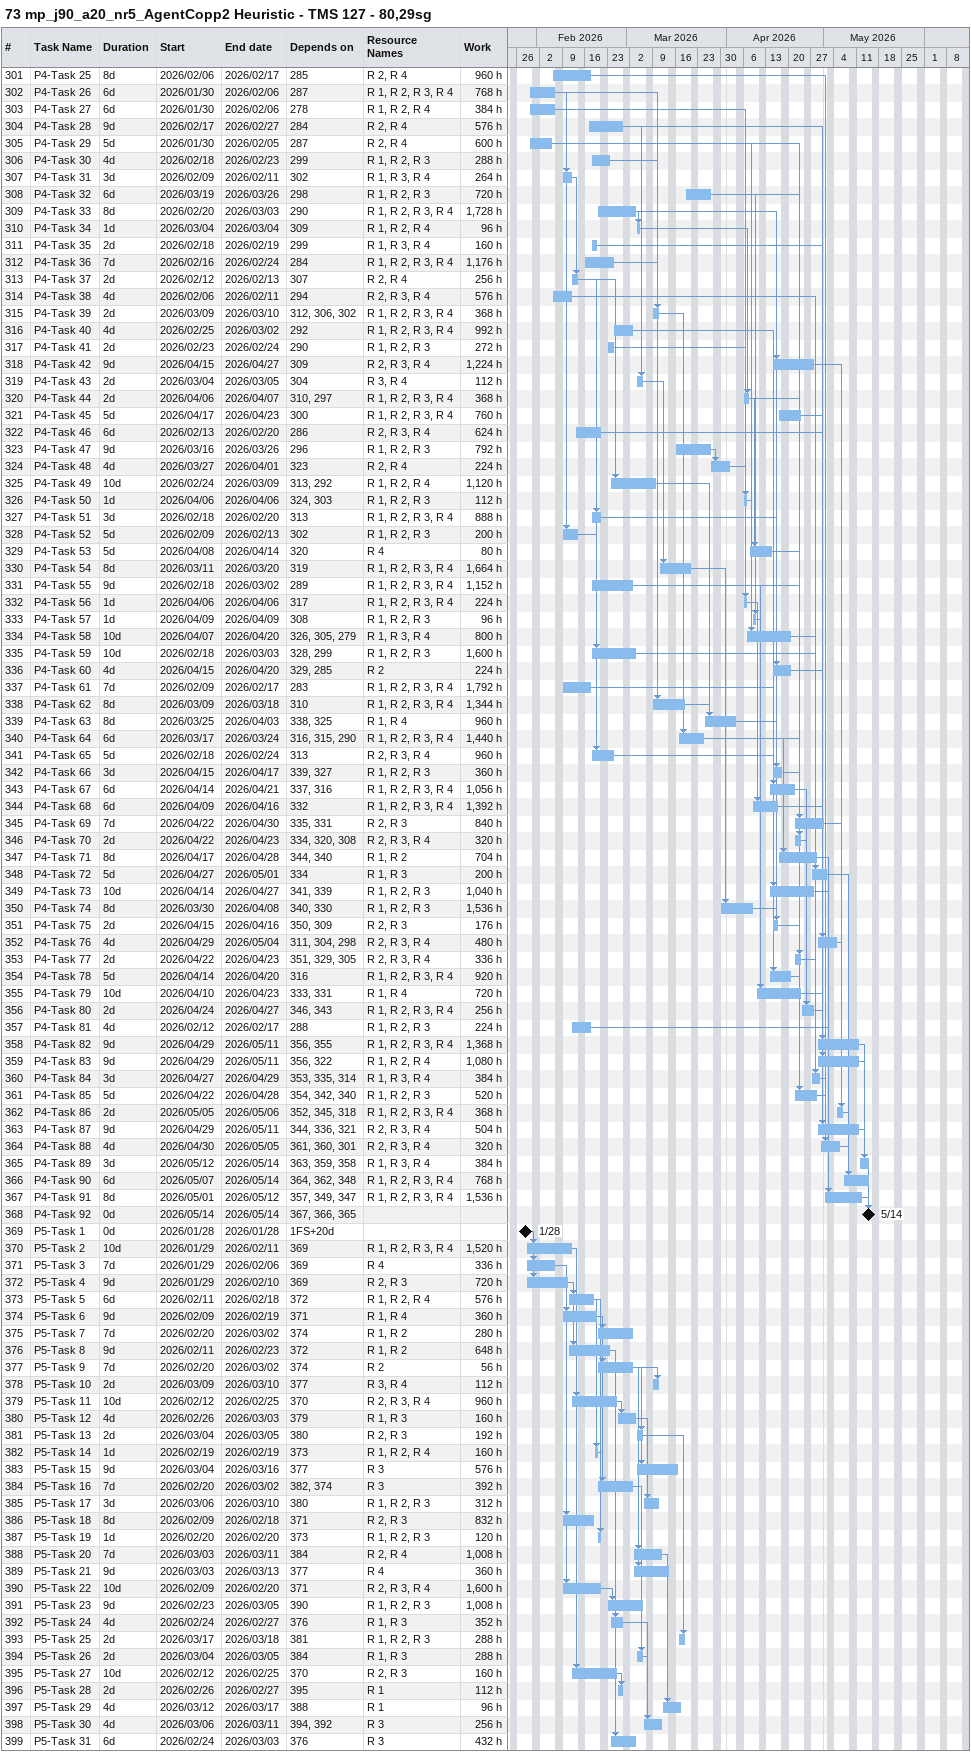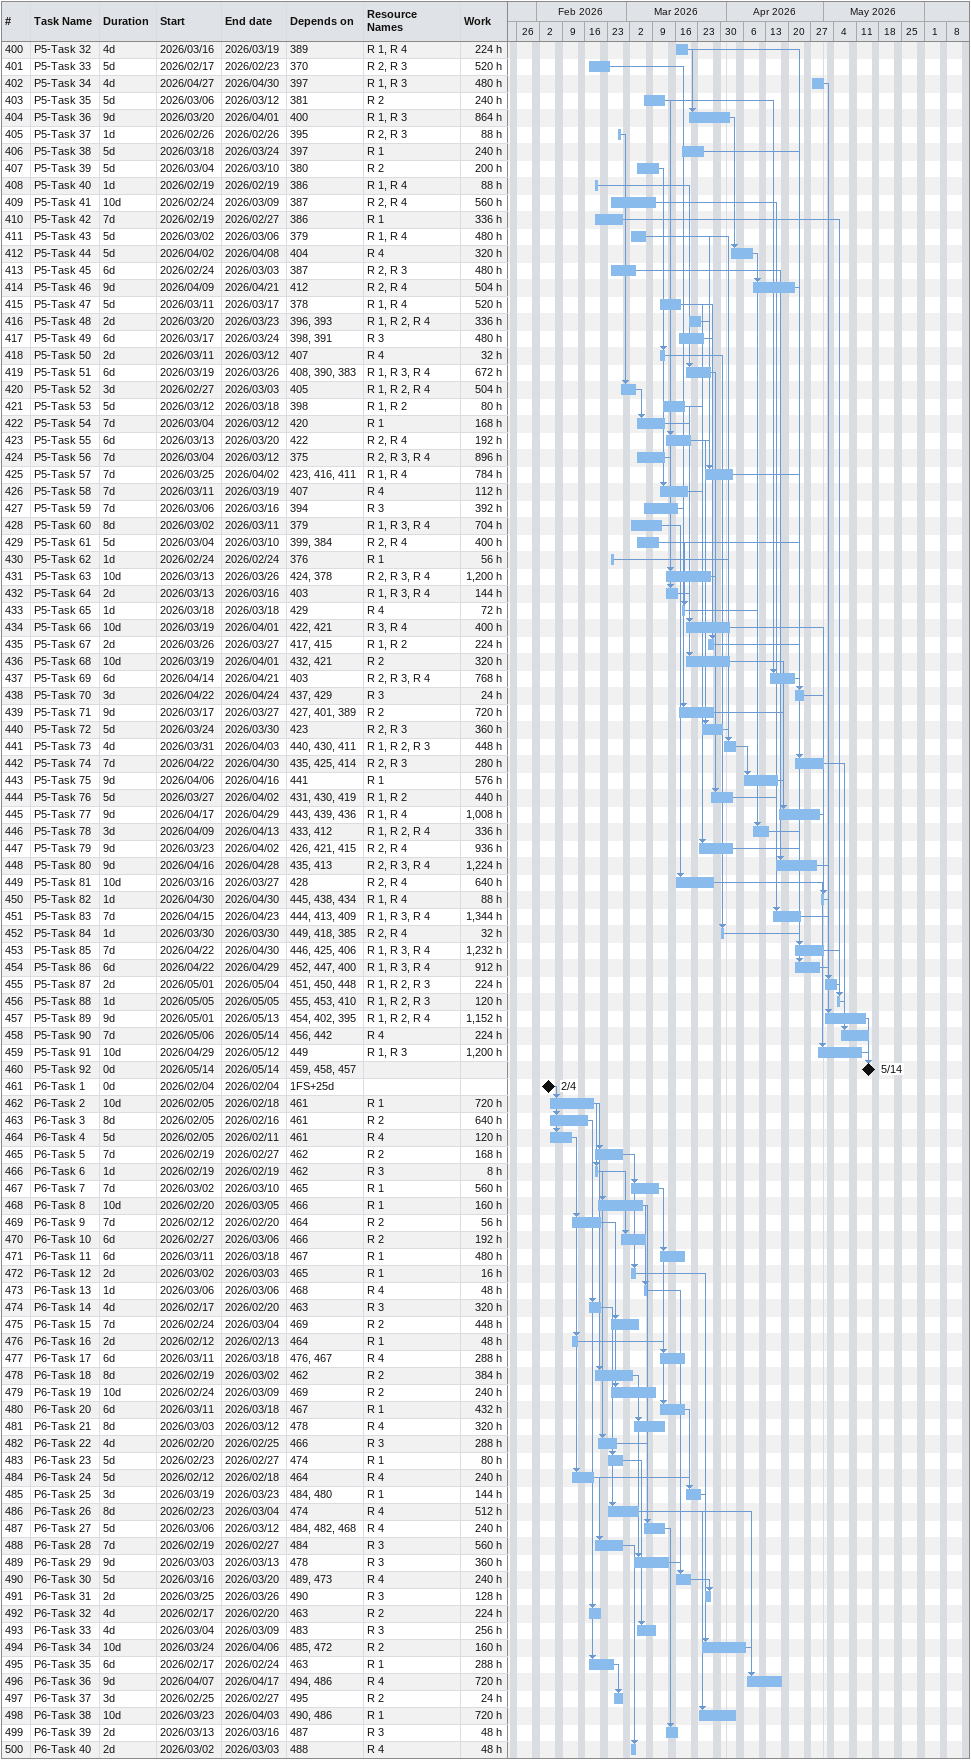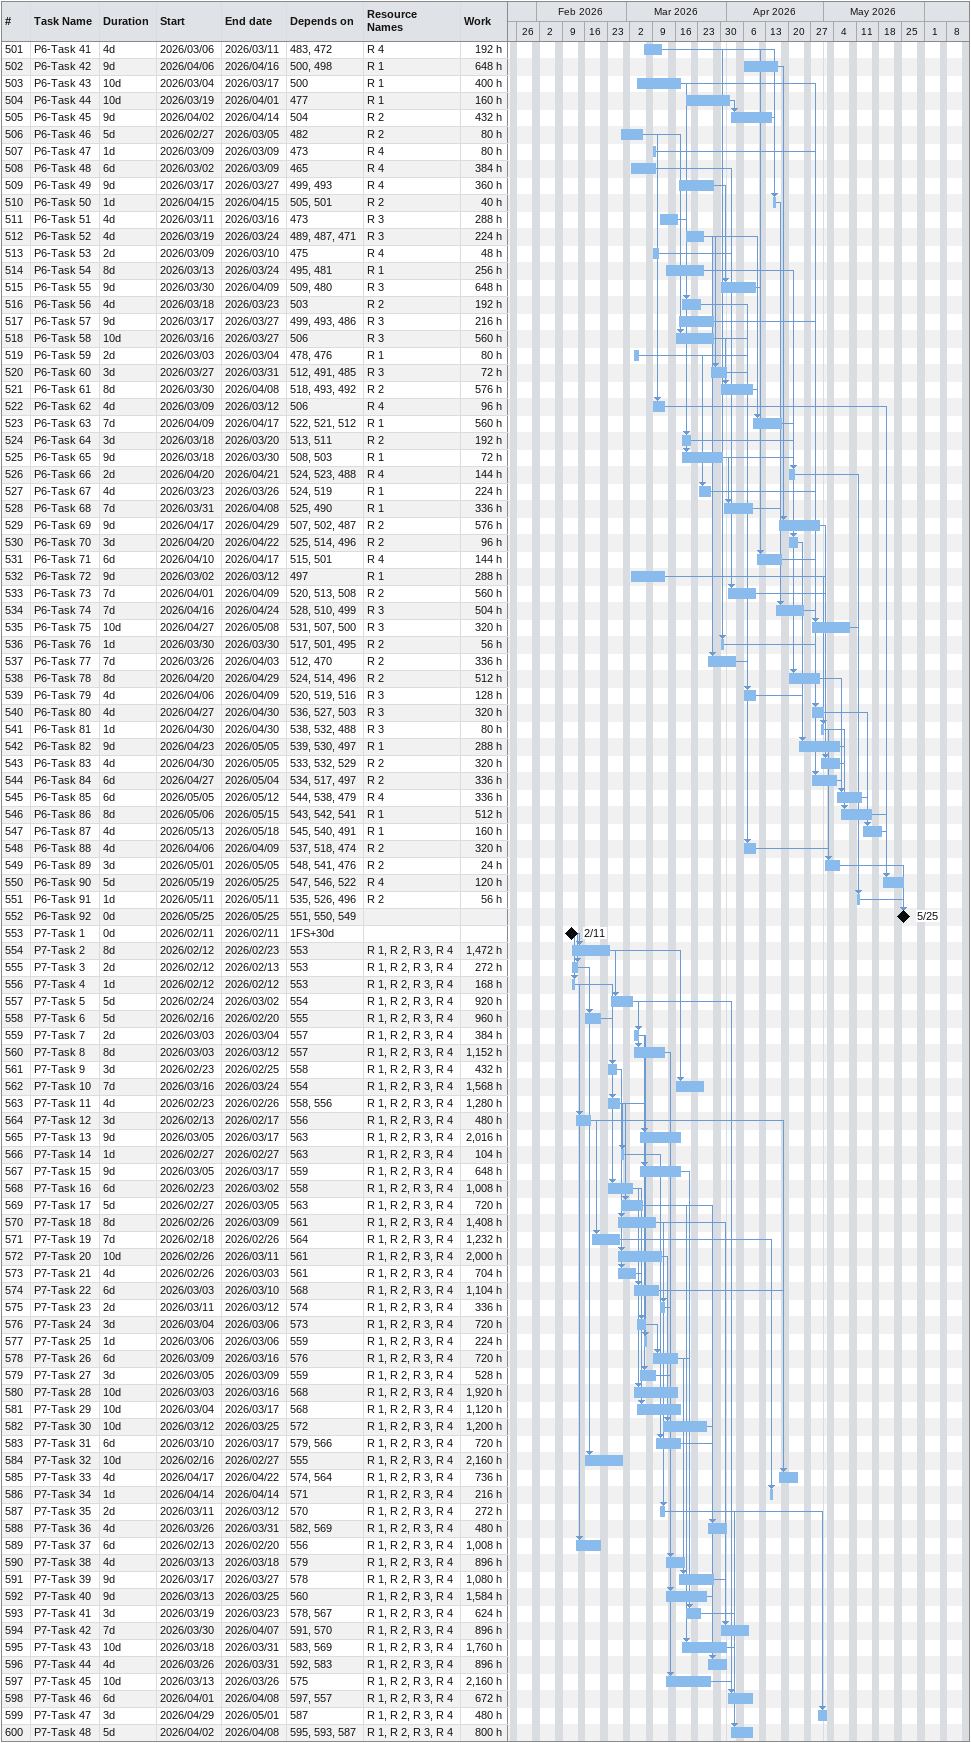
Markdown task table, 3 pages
73 mp_j90_a20_nr5_AgentCopp2 Heuristic - TMS 127 - 80,29sg

| ID | Task | Duration | Start | Finish | Predecessors | Resources | Work (h) |
|---|---|---|---|---|---|---|---|
| 301 | P4-Task 25 | 8d | 2026-02-06 | 2026-02-17 | 285 | R 2, R 4 | 960 |
| 302 | P4-Task 26 | 6d | 2026-01-30 | 2026-02-06 | 287 | R 1, R 2, R 3, R 4 | 768 |
| 303 | P4-Task 27 | 6d | 2026-01-30 | 2026-02-06 | 278 | R 1, R 2, R 4 | 384 |
| 304 | P4-Task 28 | 9d | 2026-02-17 | 2026-02-27 | 284 | R 2, R 4 | 576 |
| 305 | P4-Task 29 | 5d | 2026-01-30 | 2026-02-05 | 287 | R 2, R 4 | 600 |
| 306 | P4-Task 30 | 4d | 2026-02-18 | 2026-02-23 | 299 | R 1, R 2, R 3 | 288 |
| 307 | P4-Task 31 | 3d | 2026-02-09 | 2026-02-11 | 302 | R 1, R 3, R 4 | 264 |
| 308 | P4-Task 32 | 6d | 2026-03-19 | 2026-03-26 | 298 | R 1, R 2, R 3 | 720 |
| 309 | P4-Task 33 | 8d | 2026-02-20 | 2026-03-03 | 290 | R 1, R 2, R 3, R 4 | 1728 |
| 310 | P4-Task 34 | 1d | 2026-03-04 | 2026-03-04 | 309 | R 1, R 2, R 4 | 96 |
| 311 | P4-Task 35 | 2d | 2026-02-18 | 2026-02-19 | 299 | R 1, R 3, R 4 | 160 |
| 312 | P4-Task 36 | 7d | 2026-02-16 | 2026-02-24 | 284 | R 1, R 2, R 3, R 4 | 1176 |
| 313 | P4-Task 37 | 2d | 2026-02-12 | 2026-02-13 | 307 | R 2, R 4 | 256 |
| 314 | P4-Task 38 | 4d | 2026-02-06 | 2026-02-11 | 294 | R 2, R 3, R 4 | 576 |
| 315 | P4-Task 39 | 2d | 2026-03-09 | 2026-03-10 | 312, 306, 302 | R 1, R 2, R 3, R 4 | 368 |
| 316 | P4-Task 40 | 4d | 2026-02-25 | 2026-03-02 | 292 | R 1, R 2, R 3, R 4 | 992 |
| 317 | P4-Task 41 | 2d | 2026-02-23 | 2026-02-24 | 290 | R 1, R 2, R 3 | 272 |
| 318 | P4-Task 42 | 9d | 2026-04-15 | 2026-04-27 | 309 | R 2, R 3, R 4 | 1224 |
| 319 | P4-Task 43 | 2d | 2026-03-04 | 2026-03-05 | 304 | R 3, R 4 | 112 |
| 320 | P4-Task 44 | 2d | 2026-04-06 | 2026-04-07 | 310, 297 | R 1, R 2, R 3, R 4 | 368 |
| 321 | P4-Task 45 | 5d | 2026-04-17 | 2026-04-23 | 300 | R 1, R 2, R 3, R 4 | 760 |
| 322 | P4-Task 46 | 6d | 2026-02-13 | 2026-02-20 | 286 | R 2, R 3, R 4 | 624 |
| 323 | P4-Task 47 | 9d | 2026-03-16 | 2026-03-26 | 296 | R 1, R 2, R 3 | 792 |
| 324 | P4-Task 48 | 4d | 2026-03-27 | 2026-04-01 | 323 | R 2, R 4 | 224 |
| 325 | P4-Task 49 | 10d | 2026-02-24 | 2026-03-09 | 313, 292 | R 1, R 2, R 4 | 1120 |
| 326 | P4-Task 50 | 1d | 2026-04-06 | 2026-04-06 | 324, 303 | R 1, R 2, R 3 | 112 |
| 327 | P4-Task 51 | 3d | 2026-02-18 | 2026-02-20 | 313 | R 1, R 2, R 3, R 4 | 888 |
| 328 | P4-Task 52 | 5d | 2026-02-09 | 2026-02-13 | 302 | R 1, R 2, R 3 | 200 |
| 329 | P4-Task 53 | 5d | 2026-04-08 | 2026-04-14 | 320 | R 4 | 80 |
| 330 | P4-Task 54 | 8d | 2026-03-11 | 2026-03-20 | 319 | R 1, R 2, R 3, R 4 | 1664 |
| 331 | P4-Task 55 | 9d | 2026-02-18 | 2026-03-02 | 289 | R 1, R 2, R 3, R 4 | 1152 |
| 332 | P4-Task 56 | 1d | 2026-04-06 | 2026-04-06 | 317 | R 1, R 2, R 3, R 4 | 224 |
| 333 | P4-Task 57 | 1d | 2026-04-09 | 2026-04-09 | 308 | R 1, R 2, R 3 | 96 |
| 334 | P4-Task 58 | 10d | 2026-04-07 | 2026-04-20 | 326, 305, 279 | R 1, R 3, R 4 | 800 |
| 335 | P4-Task 59 | 10d | 2026-02-18 | 2026-03-03 | 328, 299 | R 1, R 2, R 3 | 1600 |
| 336 | P4-Task 60 | 4d | 2026-04-15 | 2026-04-20 | 329, 285 | R 2 | 224 |
| 337 | P4-Task 61 | 7d | 2026-02-09 | 2026-02-17 | 283 | R 1, R 2, R 3, R 4 | 1792 |
| 338 | P4-Task 62 | 8d | 2026-03-09 | 2026-03-18 | 310 | R 1, R 2, R 3, R 4 | 1344 |
| 339 | P4-Task 63 | 8d | 2026-03-25 | 2026-04-03 | 338, 325 | R 1, R 4 | 960 |
| 340 | P4-Task 64 | 6d | 2026-03-17 | 2026-03-24 | 316, 315, 290 | R 1, R 2, R 3, R 4 | 1440 |
| 341 | P4-Task 65 | 5d | 2026-02-18 | 2026-02-24 | 313 | R 2, R 3, R 4 | 960 |
| 342 | P4-Task 66 | 3d | 2026-04-15 | 2026-04-17 | 339, 327 | R 1, R 2, R 3 | 360 |
| 343 | P4-Task 67 | 6d | 2026-04-14 | 2026-04-21 | 337, 316 | R 1, R 2, R 3, R 4 | 1056 |
| 344 | P4-Task 68 | 6d | 2026-04-09 | 2026-04-16 | 332 | R 1, R 2, R 3, R 4 | 1392 |
| 345 | P4-Task 69 | 7d | 2026-04-22 | 2026-04-30 | 335, 331 | R 2, R 3 | 840 |
| 346 | P4-Task 70 | 2d | 2026-04-22 | 2026-04-23 | 334, 320, 308 | R 2, R 3, R 4 | 320 |
| 347 | P4-Task 71 | 8d | 2026-04-17 | 2026-04-28 | 344, 340 | R 1, R 2 | 704 |
| 348 | P4-Task 72 | 5d | 2026-04-27 | 2026-05-01 | 334 | R 1, R 3 | 200 |
| 349 | P4-Task 73 | 10d | 2026-04-14 | 2026-04-27 | 341, 339 | R 1, R 2, R 3 | 1040 |
| 350 | P4-Task 74 | 8d | 2026-03-30 | 2026-04-08 | 340, 330 | R 1, R 2, R 3 | 1536 |
| 351 | P4-Task 75 | 2d | 2026-04-15 | 2026-04-16 | 350, 309 | R 2, R 3 | 176 |
| 352 | P4-Task 76 | 4d | 2026-04-29 | 2026-05-04 | 311, 304, 298 | R 2, R 3, R 4 | 480 |
| 353 | P4-Task 77 | 2d | 2026-04-22 | 2026-04-23 | 351, 329, 305 | R 2, R 3, R 4 | 336 |
| 354 | P4-Task 78 | 5d | 2026-04-14 | 2026-04-20 | 316 | R 1, R 2, R 3, R 4 | 920 |
| 355 | P4-Task 79 | 10d | 2026-04-10 | 2026-04-23 | 333, 331 | R 1, R 4 | 720 |
| 356 | P4-Task 80 | 2d | 2026-04-24 | 2026-04-27 | 346, 343 | R 1, R 2, R 3, R 4 | 256 |
| 357 | P4-Task 81 | 4d | 2026-02-12 | 2026-02-17 | 288 | R 1, R 2, R 3 | 224 |
| 358 | P4-Task 82 | 9d | 2026-04-29 | 2026-05-11 | 356, 355 | R 1, R 2, R 3, R 4 | 1368 |
| 359 | P4-Task 83 | 9d | 2026-04-29 | 2026-05-11 | 356, 322 | R 1, R 2, R 4 | 1080 |
| 360 | P4-Task 84 | 3d | 2026-04-27 | 2026-04-29 | 353, 335, 314 | R 1, R 3, R 4 | 384 |
| 361 | P4-Task 85 | 5d | 2026-04-22 | 2026-04-28 | 354, 342, 340 | R 1, R 2, R 3 | 520 |
| 362 | P4-Task 86 | 2d | 2026-05-05 | 2026-05-06 | 352, 345, 318 | R 1, R 2, R 3, R 4 | 368 |
| 363 | P4-Task 87 | 9d | 2026-04-29 | 2026-05-11 | 344, 336, 321 | R 2, R 3, R 4 | 504 |
| 364 | P4-Task 88 | 4d | 2026-04-30 | 2026-05-05 | 361, 360, 301 | R 2, R 3, R 4 | 320 |
| 365 | P4-Task 89 | 3d | 2026-05-12 | 2026-05-14 | 363, 359, 358 | R 1, R 3, R 4 | 384 |
| 366 | P4-Task 90 | 6d | 2026-05-07 | 2026-05-14 | 364, 362, 348 | R 1, R 2, R 3, R 4 | 768 |
| 367 | P4-Task 91 | 8d | 2026-05-01 | 2026-05-12 | 357, 349, 347 | R 1, R 2, R 3, R 4 | 1536 |
| 368 | P4-Task 92 | 0d | 2026-05-14 | 2026-05-14 | 367, 366, 365 |  |  |
| 369 | P5-Task 1 | 0d | 2026-01-28 | 2026-01-28 | 1FS+20d |  |  |
| 370 | P5-Task 2 | 10d | 2026-01-29 | 2026-02-11 | 369 | R 1, R 2, R 3, R 4 | 1520 |
| 371 | P5-Task 3 | 7d | 2026-01-29 | 2026-02-06 | 369 | R 4 | 336 |
| 372 | P5-Task 4 | 9d | 2026-01-29 | 2026-02-10 | 369 | R 2, R 3 | 720 |
| 373 | P5-Task 5 | 6d | 2026-02-11 | 2026-02-18 | 372 | R 1, R 2, R 4 | 576 |
| 374 | P5-Task 6 | 9d | 2026-02-09 | 2026-02-19 | 371 | R 1, R 4 | 360 |
| 375 | P5-Task 7 | 7d | 2026-02-20 | 2026-03-02 | 374 | R 1, R 2 | 280 |
| 376 | P5-Task 8 | 9d | 2026-02-11 | 2026-02-23 | 372 | R 1, R 2 | 648 |
| 377 | P5-Task 9 | 7d | 2026-02-20 | 2026-03-02 | 374 | R 2 | 56 |
| 378 | P5-Task 10 | 2d | 2026-03-09 | 2026-03-10 | 377 | R 3, R 4 | 112 |
| 379 | P5-Task 11 | 10d | 2026-02-12 | 2026-02-25 | 370 | R 2, R 3, R 4 | 960 |
| 380 | P5-Task 12 | 4d | 2026-02-26 | 2026-03-03 | 379 | R 1, R 3 | 160 |
| 381 | P5-Task 13 | 2d | 2026-03-04 | 2026-03-05 | 380 | R 2, R 3 | 192 |
| 382 | P5-Task 14 | 1d | 2026-02-19 | 2026-02-19 | 373 | R 1, R 2, R 4 | 160 |
| 383 | P5-Task 15 | 9d | 2026-03-04 | 2026-03-16 | 377 | R 3 | 576 |
| 384 | P5-Task 16 | 7d | 2026-02-20 | 2026-03-02 | 382, 374 | R 3 | 392 |
| 385 | P5-Task 17 | 3d | 2026-03-06 | 2026-03-10 | 380 | R 1, R 2, R 3 | 312 |
| 386 | P5-Task 18 | 8d | 2026-02-09 | 2026-02-18 | 371 | R 2, R 3 | 832 |
| 387 | P5-Task 19 | 1d | 2026-02-20 | 2026-02-20 | 373 | R 1, R 2, R 3 | 120 |
| 388 | P5-Task 20 | 7d | 2026-03-03 | 2026-03-11 | 384 | R 2, R 4 | 1008 |
| 389 | P5-Task 21 | 9d | 2026-03-03 | 2026-03-13 | 377 | R 4 | 360 |
| 390 | P5-Task 22 | 10d | 2026-02-09 | 2026-02-20 | 371 | R 2, R 3, R 4 | 1600 |
| 391 | P5-Task 23 | 9d | 2026-02-23 | 2026-03-05 | 390 | R 1, R 2, R 3 | 1008 |
| 392 | P5-Task 24 | 4d | 2026-02-24 | 2026-02-27 | 376 | R 1, R 3 | 352 |
| 393 | P5-Task 25 | 2d | 2026-03-17 | 2026-03-18 | 381 | R 1, R 2, R 3 | 288 |
| 394 | P5-Task 26 | 2d | 2026-03-04 | 2026-03-05 | 384 | R 1, R 3 | 288 |
| 395 | P5-Task 27 | 10d | 2026-02-12 | 2026-02-25 | 370 | R 2, R 3 | 160 |
| 396 | P5-Task 28 | 2d | 2026-02-26 | 2026-02-27 | 395 | R 1 | 112 |
| 397 | P5-Task 29 | 4d | 2026-03-12 | 2026-03-17 | 388 | R 1 | 96 |
| 398 | P5-Task 30 | 4d | 2026-03-06 | 2026-03-11 | 394, 392 | R 3 | 256 |
| 399 | P5-Task 31 | 6d | 2026-02-24 | 2026-03-03 | 376 | R 3 | 432 |
| 400 | P5-Task 32 | 4d | 2026-03-16 | 2026-03-19 | 389 | R 1, R 4 | 224 |
| 401 | P5-Task 33 | 5d | 2026-02-17 | 2026-02-23 | 370 | R 2, R 3 | 520 |
| 402 | P5-Task 34 | 4d | 2026-04-27 | 2026-04-30 | 397 | R 1, R 3 | 480 |
| 403 | P5-Task 35 | 5d | 2026-03-06 | 2026-03-12 | 381 | R 2 | 240 |
| 404 | P5-Task 36 | 9d | 2026-03-20 | 2026-04-01 | 400 | R 1, R 3 | 864 |
| 405 | P5-Task 37 | 1d | 2026-02-26 | 2026-02-26 | 395 | R 2, R 3 | 88 |
| 406 | P5-Task 38 | 5d | 2026-03-18 | 2026-03-24 | 397 | R 1 | 240 |
| 407 | P5-Task 39 | 5d | 2026-03-04 | 2026-03-10 | 380 | R 2 | 200 |
| 408 | P5-Task 40 | 1d | 2026-02-19 | 2026-02-19 | 386 | R 1, R 4 | 88 |
| 409 | P5-Task 41 | 10d | 2026-02-24 | 2026-03-09 | 387 | R 2, R 4 | 560 |
| 410 | P5-Task 42 | 7d | 2026-02-19 | 2026-02-27 | 386 | R 1 | 336 |
| 411 | P5-Task 43 | 5d | 2026-03-02 | 2026-03-06 | 379 | R 1, R 4 | 480 |
| 412 | P5-Task 44 | 5d | 2026-04-02 | 2026-04-08 | 404 | R 4 | 320 |
| 413 | P5-Task 45 | 6d | 2026-02-24 | 2026-03-03 | 387 | R 2, R 3 | 480 |
| 414 | P5-Task 46 | 9d | 2026-04-09 | 2026-04-21 | 412 | R 2, R 4 | 504 |
| 415 | P5-Task 47 | 5d | 2026-03-11 | 2026-03-17 | 378 | R 1, R 4 | 520 |
| 416 | P5-Task 48 | 2d | 2026-03-20 | 2026-03-23 | 396, 393 | R 1, R 2, R 4 | 336 |
| 417 | P5-Task 49 | 6d | 2026-03-17 | 2026-03-24 | 398, 391 | R 3 | 480 |
| 418 | P5-Task 50 | 2d | 2026-03-11 | 2026-03-12 | 407 | R 4 | 32 |
| 419 | P5-Task 51 | 6d | 2026-03-19 | 2026-03-26 | 408, 390, 383 | R 1, R 3, R 4 | 672 |
| 420 | P5-Task 52 | 3d | 2026-02-27 | 2026-03-03 | 405 | R 1, R 2, R 4 | 504 |
| 421 | P5-Task 53 | 5d | 2026-03-12 | 2026-03-18 | 398 | R 1, R 2 | 80 |
| 422 | P5-Task 54 | 7d | 2026-03-04 | 2026-03-12 | 420 | R 1 | 168 |
| 423 | P5-Task 55 | 6d | 2026-03-13 | 2026-03-20 | 422 | R 2, R 4 | 192 |
| 424 | P5-Task 56 | 7d | 2026-03-04 | 2026-03-12 | 375 | R 2, R 3, R 4 | 896 |
| 425 | P5-Task 57 | 7d | 2026-03-25 | 2026-04-02 | 423, 416, 411 | R 1, R 4 | 784 |
| 426 | P5-Task 58 | 7d | 2026-03-11 | 2026-03-19 | 407 | R 4 | 112 |
| 427 | P5-Task 59 | 7d | 2026-03-06 | 2026-03-16 | 394 | R 3 | 392 |
| 428 | P5-Task 60 | 8d | 2026-03-02 | 2026-03-11 | 379 | R 1, R 3, R 4 | 704 |
| 429 | P5-Task 61 | 5d | 2026-03-04 | 2026-03-10 | 399, 384 | R 2, R 4 | 400 |
| 430 | P5-Task 62 | 1d | 2026-02-24 | 2026-02-24 | 376 | R 1 | 56 |
| 431 | P5-Task 63 | 10d | 2026-03-13 | 2026-03-26 | 424, 378 | R 2, R 3, R 4 | 1200 |
| 432 | P5-Task 64 | 2d | 2026-03-13 | 2026-03-16 | 403 | R 1, R 3, R 4 | 144 |
| 433 | P5-Task 65 | 1d | 2026-03-18 | 2026-03-18 | 429 | R 4 | 72 |
| 434 | P5-Task 66 | 10d | 2026-03-19 | 2026-04-01 | 422, 421 | R 3, R 4 | 400 |
| 435 | P5-Task 67 | 2d | 2026-03-26 | 2026-03-27 | 417, 415 | R 1, R 2 | 224 |
| 436 | P5-Task 68 | 10d | 2026-03-19 | 2026-04-01 | 432, 421 | R 2 | 320 |
| 437 | P5-Task 69 | 6d | 2026-04-14 | 2026-04-21 | 403 | R 2, R 3, R 4 | 768 |
| 438 | P5-Task 70 | 3d | 2026-04-22 | 2026-04-24 | 437, 429 | R 3 | 24 |
| 439 | P5-Task 71 | 9d | 2026-03-17 | 2026-03-27 | 427, 401, 389 | R 2 | 720 |
| 440 | P5-Task 72 | 5d | 2026-03-24 | 2026-03-30 | 423 | R 2, R 3 | 360 |
| 441 | P5-Task 73 | 4d | 2026-03-31 | 2026-04-03 | 440, 430, 411 | R 1, R 2, R 3 | 448 |
| 442 | P5-Task 74 | 7d | 2026-04-22 | 2026-04-30 | 435, 425, 414 | R 2, R 3 | 280 |
| 443 | P5-Task 75 | 9d | 2026-04-06 | 2026-04-16 | 441 | R 1 | 576 |
| 444 | P5-Task 76 | 5d | 2026-03-27 | 2026-04-02 | 431, 430, 419 | R 1, R 2 | 440 |
| 445 | P5-Task 77 | 9d | 2026-04-17 | 2026-04-29 | 443, 439, 436 | R 1, R 4 | 1008 |
| 446 | P5-Task 78 | 3d | 2026-04-09 | 2026-04-13 | 433, 412 | R 1, R 2, R 4 | 336 |
| 447 | P5-Task 79 | 9d | 2026-03-23 | 2026-04-02 | 426, 421, 415 | R 2, R 4 | 936 |
| 448 | P5-Task 80 | 9d | 2026-04-16 | 2026-04-28 | 435, 413 | R 2, R 3, R 4 | 1224 |
| 449 | P5-Task 81 | 10d | 2026-03-16 | 2026-03-27 | 428 | R 2, R 4 | 640 |
| 450 | P5-Task 82 | 1d | 2026-04-30 | 2026-04-30 | 445, 438, 434 | R 1, R 4 | 88 |
| 451 | P5-Task 83 | 7d | 2026-04-15 | 2026-04-23 | 444, 413, 409 | R 1, R 3, R 4 | 1344 |
| 452 | P5-Task 84 | 1d | 2026-03-30 | 2026-03-30 | 449, 418, 385 | R 2, R 4 | 32 |
| 453 | P5-Task 85 | 7d | 2026-04-22 | 2026-04-30 | 446, 425, 406 | R 1, R 3, R 4 | 1232 |
| 454 | P5-Task 86 | 6d | 2026-04-22 | 2026-04-29 | 452, 447, 400 | R 1, R 3, R 4 | 912 |
| 455 | P5-Task 87 | 2d | 2026-05-01 | 2026-05-04 | 451, 450, 448 | R 1, R 2, R 3 | 224 |
| 456 | P5-Task 88 | 1d | 2026-05-05 | 2026-05-05 | 455, 453, 410 | R 1, R 2, R 3 | 120 |
| 457 | P5-Task 89 | 9d | 2026-05-01 | 2026-05-13 | 454, 402, 395 | R 1, R 2, R 4 | 1152 |
| 458 | P5-Task 90 | 7d | 2026-05-06 | 2026-05-14 | 456, 442 | R 4 | 224 |
| 459 | P5-Task 91 | 10d | 2026-04-29 | 2026-05-12 | 449 | R 1, R 3 | 1200 |
| 460 | P5-Task 92 | 0d | 2026-05-14 | 2026-05-14 | 459, 458, 457 |  |  |
| 461 | P6-Task 1 | 0d | 2026-02-04 | 2026-02-04 | 1FS+25d |  |  |
| 462 | P6-Task 2 | 10d | 2026-02-05 | 2026-02-18 | 461 | R 1 | 720 |
| 463 | P6-Task 3 | 8d | 2026-02-05 | 2026-02-16 | 461 | R 2 | 640 |
| 464 | P6-Task 4 | 5d | 2026-02-05 | 2026-02-11 | 461 | R 4 | 120 |
| 465 | P6-Task 5 | 7d | 2026-02-19 | 2026-02-27 | 462 | R 2 | 168 |
| 466 | P6-Task 6 | 1d | 2026-02-19 | 2026-02-19 | 462 | R 3 | 8 |
| 467 | P6-Task 7 | 7d | 2026-03-02 | 2026-03-10 | 465 | R 1 | 560 |
| 468 | P6-Task 8 | 10d | 2026-02-20 | 2026-03-05 | 466 | R 1 | 160 |
| 469 | P6-Task 9 | 7d | 2026-02-12 | 2026-02-20 | 464 | R 2 | 56 |
| 470 | P6-Task 10 | 6d | 2026-02-27 | 2026-03-06 | 466 | R 2 | 192 |
| 471 | P6-Task 11 | 6d | 2026-03-11 | 2026-03-18 | 467 | R 1 | 480 |
| 472 | P6-Task 12 | 2d | 2026-03-02 | 2026-03-03 | 465 | R 1 | 16 |
| 473 | P6-Task 13 | 1d | 2026-03-06 | 2026-03-06 | 468 | R 4 | 48 |
| 474 | P6-Task 14 | 4d | 2026-02-17 | 2026-02-20 | 463 | R 3 | 320 |
| 475 | P6-Task 15 | 7d | 2026-02-24 | 2026-03-04 | 469 | R 2 | 448 |
| 476 | P6-Task 16 | 2d | 2026-02-12 | 2026-02-13 | 464 | R 1 | 48 |
| 477 | P6-Task 17 | 6d | 2026-03-11 | 2026-03-18 | 476, 467 | R 4 | 288 |
| 478 | P6-Task 18 | 8d | 2026-02-19 | 2026-03-02 | 462 | R 2 | 384 |
| 479 | P6-Task 19 | 10d | 2026-02-24 | 2026-03-09 | 469 | R 2 | 240 |
| 480 | P6-Task 20 | 6d | 2026-03-11 | 2026-03-18 | 467 | R 1 | 432 |
| 481 | P6-Task 21 | 8d | 2026-03-03 | 2026-03-12 | 478 | R 4 | 320 |
| 482 | P6-Task 22 | 4d | 2026-02-20 | 2026-02-25 | 466 | R 3 | 288 |
| 483 | P6-Task 23 | 5d | 2026-02-23 | 2026-02-27 | 474 | R 1 | 80 |
| 484 | P6-Task 24 | 5d | 2026-02-12 | 2026-02-18 | 464 | R 4 | 240 |
| 485 | P6-Task 25 | 3d | 2026-03-19 | 2026-03-23 | 484, 480 | R 1 | 144 |
| 486 | P6-Task 26 | 8d | 2026-02-23 | 2026-03-04 | 474 | R 4 | 512 |
| 487 | P6-Task 27 | 5d | 2026-03-06 | 2026-03-12 | 484, 482, 468 | R 4 | 240 |
| 488 | P6-Task 28 | 7d | 2026-02-19 | 2026-02-27 | 484 | R 3 | 560 |
| 489 | P6-Task 29 | 9d | 2026-03-03 | 2026-03-13 | 478 | R 3 | 360 |
| 490 | P6-Task 30 | 5d | 2026-03-16 | 2026-03-20 | 489, 473 | R 4 | 240 |
| 491 | P6-Task 31 | 2d | 2026-03-25 | 2026-03-26 | 490 | R 3 | 128 |
| 492 | P6-Task 32 | 4d | 2026-02-17 | 2026-02-20 | 463 | R 2 | 224 |
| 493 | P6-Task 33 | 4d | 2026-03-04 | 2026-03-09 | 483 | R 3 | 256 |
| 494 | P6-Task 34 | 10d | 2026-03-24 | 2026-04-06 | 485, 472 | R 2 | 160 |
| 495 | P6-Task 35 | 6d | 2026-02-17 | 2026-02-24 | 463 | R 1 | 288 |
| 496 | P6-Task 36 | 9d | 2026-04-07 | 2026-04-17 | 494, 486 | R 4 | 720 |
| 497 | P6-Task 37 | 3d | 2026-02-25 | 2026-02-27 | 495 | R 2 | 24 |
| 498 | P6-Task 38 | 10d | 2026-03-23 | 2026-04-03 | 490, 486 | R 1 | 720 |
| 499 | P6-Task 39 | 2d | 2026-03-13 | 2026-03-16 | 487 | R 3 | 48 |
| 500 | P6-Task 40 | 2d | 2026-03-02 | 2026-03-03 | 488 | R 4 | 48 |
| 501 | P6-Task 41 | 4d | 2026-03-06 | 2026-03-11 | 483, 472 | R 4 | 192 |
| 502 | P6-Task 42 | 9d | 2026-04-06 | 2026-04-16 | 500, 498 | R 1 | 648 |
| 503 | P6-Task 43 | 10d | 2026-03-04 | 2026-03-17 | 500 | R 1 | 400 |
| 504 | P6-Task 44 | 10d | 2026-03-19 | 2026-04-01 | 477 | R 1 | 160 |
| 505 | P6-Task 45 | 9d | 2026-04-02 | 2026-04-14 | 504 | R 2 | 432 |
| 506 | P6-Task 46 | 5d | 2026-02-27 | 2026-03-05 | 482 | R 2 | 80 |
| 507 | P6-Task 47 | 1d | 2026-03-09 | 2026-03-09 | 473 | R 4 | 80 |
| 508 | P6-Task 48 | 6d | 2026-03-02 | 2026-03-09 | 465 | R 4 | 384 |
| 509 | P6-Task 49 | 9d | 2026-03-17 | 2026-03-27 | 499, 493 | R 4 | 360 |
| 510 | P6-Task 50 | 1d | 2026-04-15 | 2026-04-15 | 505, 501 | R 2 | 40 |
| 511 | P6-Task 51 | 4d | 2026-03-11 | 2026-03-16 | 473 | R 3 | 288 |
| 512 | P6-Task 52 | 4d | 2026-03-19 | 2026-03-24 | 489, 487, 471 | R 3 | 224 |
| 513 | P6-Task 53 | 2d | 2026-03-09 | 2026-03-10 | 475 | R 4 | 48 |
| 514 | P6-Task 54 | 8d | 2026-03-13 | 2026-03-24 | 495, 481 | R 1 | 256 |
| 515 | P6-Task 55 | 9d | 2026-03-30 | 2026-04-09 | 509, 480 | R 3 | 648 |
| 516 | P6-Task 56 | 4d | 2026-03-18 | 2026-03-23 | 503 | R 2 | 192 |
| 517 | P6-Task 57 | 9d | 2026-03-17 | 2026-03-27 | 499, 493, 486 | R 3 | 216 |
| 518 | P6-Task 58 | 10d | 2026-03-16 | 2026-03-27 | 506 | R 3 | 560 |
| 519 | P6-Task 59 | 2d | 2026-03-03 | 2026-03-04 | 478, 476 | R 1 | 80 |
| 520 | P6-Task 60 | 3d | 2026-03-27 | 2026-03-31 | 512, 491, 485 | R 3 | 72 |
| 521 | P6-Task 61 | 8d | 2026-03-30 | 2026-04-08 | 518, 493, 492 | R 2 | 576 |
| 522 | P6-Task 62 | 4d | 2026-03-09 | 2026-03-12 | 506 | R 4 | 96 |
| 523 | P6-Task 63 | 7d | 2026-04-09 | 2026-04-17 | 522, 521, 512 | R 1 | 560 |
| 524 | P6-Task 64 | 3d | 2026-03-18 | 2026-03-20 | 513, 511 | R 2 | 192 |
| 525 | P6-Task 65 | 9d | 2026-03-18 | 2026-03-30 | 508, 503 | R 1 | 72 |
| 526 | P6-Task 66 | 2d | 2026-04-20 | 2026-04-21 | 524, 523, 488 | R 4 | 144 |
| 527 | P6-Task 67 | 4d | 2026-03-23 | 2026-03-26 | 524, 519 | R 1 | 224 |
| 528 | P6-Task 68 | 7d | 2026-03-31 | 2026-04-08 | 525, 490 | R 1 | 336 |
| 529 | P6-Task 69 | 9d | 2026-04-17 | 2026-04-29 | 507, 502, 487 | R 2 | 576 |
| 530 | P6-Task 70 | 3d | 2026-04-20 | 2026-04-22 | 525, 514, 496 | R 2 | 96 |
| 531 | P6-Task 71 | 6d | 2026-04-10 | 2026-04-17 | 515, 501 | R 4 | 144 |
| 532 | P6-Task 72 | 9d | 2026-03-02 | 2026-03-12 | 497 | R 1 | 288 |
| 533 | P6-Task 73 | 7d | 2026-04-01 | 2026-04-09 | 520, 513, 508 | R 2 | 560 |
| 534 | P6-Task 74 | 7d | 2026-04-16 | 2026-04-24 | 528, 510, 499 | R 3 | 504 |
| 535 | P6-Task 75 | 10d | 2026-04-27 | 2026-05-08 | 531, 507, 500 | R 3 | 320 |
| 536 | P6-Task 76 | 1d | 2026-03-30 | 2026-03-30 | 517, 501, 495 | R 2 | 56 |
| 537 | P6-Task 77 | 7d | 2026-03-26 | 2026-04-03 | 512, 470 | R 2 | 336 |
| 538 | P6-Task 78 | 8d | 2026-04-20 | 2026-04-29 | 524, 514, 496 | R 2 | 512 |
| 539 | P6-Task 79 | 4d | 2026-04-06 | 2026-04-09 | 520, 519, 516 | R 3 | 128 |
| 540 | P6-Task 80 | 4d | 2026-04-27 | 2026-04-30 | 536, 527, 503 | R 3 | 320 |
| 541 | P6-Task 81 | 1d | 2026-04-30 | 2026-04-30 | 538, 532, 488 | R 3 | 80 |
| 542 | P6-Task 82 | 9d | 2026-04-23 | 2026-05-05 | 539, 530, 497 | R 1 | 288 |
| 543 | P6-Task 83 | 4d | 2026-04-30 | 2026-05-05 | 533, 532, 529 | R 2 | 320 |
| 544 | P6-Task 84 | 6d | 2026-04-27 | 2026-05-04 | 534, 517, 497 | R 2 | 336 |
| 545 | P6-Task 85 | 6d | 2026-05-05 | 2026-05-12 | 544, 538, 479 | R 4 | 336 |
| 546 | P6-Task 86 | 8d | 2026-05-06 | 2026-05-15 | 543, 542, 541 | R 1 | 512 |
| 547 | P6-Task 87 | 4d | 2026-05-13 | 2026-05-18 | 545, 540, 491 | R 1 | 160 |
| 548 | P6-Task 88 | 4d | 2026-04-06 | 2026-04-09 | 537, 518, 474 | R 2 | 320 |
| 549 | P6-Task 89 | 3d | 2026-05-01 | 2026-05-05 | 548, 541, 476 | R 2 | 24 |
| 550 | P6-Task 90 | 5d | 2026-05-19 | 2026-05-25 | 547, 546, 522 | R 4 | 120 |
| 551 | P6-Task 91 | 1d | 2026-05-11 | 2026-05-11 | 535, 526, 496 | R 2 | 56 |
| 552 | P6-Task 92 | 0d | 2026-05-25 | 2026-05-25 | 551, 550, 549 |  |  |
| 553 | P7-Task 1 | 0d | 2026-02-11 | 2026-02-11 | 1FS+30d |  |  |
| 554 | P7-Task 2 | 8d | 2026-02-12 | 2026-02-23 | 553 | R 1, R 2, R 3, R 4 | 1472 |
| 555 | P7-Task 3 | 2d | 2026-02-12 | 2026-02-13 | 553 | R 1, R 2, R 3, R 4 | 272 |
| 556 | P7-Task 4 | 1d | 2026-02-12 | 2026-02-12 | 553 | R 1, R 2, R 3, R 4 | 168 |
| 557 | P7-Task 5 | 5d | 2026-02-24 | 2026-03-02 | 554 | R 1, R 2, R 3, R 4 | 920 |
| 558 | P7-Task 6 | 5d | 2026-02-16 | 2026-02-20 | 555 | R 1, R 2, R 3, R 4 | 960 |
| 559 | P7-Task 7 | 2d | 2026-03-03 | 2026-03-04 | 557 | R 1, R 2, R 3, R 4 | 384 |
| 560 | P7-Task 8 | 8d | 2026-03-03 | 2026-03-12 | 557 | R 1, R 2, R 3, R 4 | 1152 |
| 561 | P7-Task 9 | 3d | 2026-02-23 | 2026-02-25 | 558 | R 1, R 2, R 3, R 4 | 432 |
| 562 | P7-Task 10 | 7d | 2026-03-16 | 2026-03-24 | 554 | R 1, R 2, R 3, R 4 | 1568 |
| 563 | P7-Task 11 | 4d | 2026-02-23 | 2026-02-26 | 558, 556 | R 1, R 2, R 3, R 4 | 1280 |
| 564 | P7-Task 12 | 3d | 2026-02-13 | 2026-02-17 | 556 | R 1, R 2, R 3, R 4 | 480 |
| 565 | P7-Task 13 | 9d | 2026-03-05 | 2026-03-17 | 563 | R 1, R 2, R 3, R 4 | 2016 |
| 566 | P7-Task 14 | 1d | 2026-02-27 | 2026-02-27 | 563 | R 1, R 2, R 3, R 4 | 104 |
| 567 | P7-Task 15 | 9d | 2026-03-05 | 2026-03-17 | 559 | R 1, R 2, R 3, R 4 | 648 |
| 568 | P7-Task 16 | 6d | 2026-02-23 | 2026-03-02 | 558 | R 1, R 2, R 3, R 4 | 1008 |
| 569 | P7-Task 17 | 5d | 2026-02-27 | 2026-03-05 | 563 | R 1, R 2, R 3, R 4 | 720 |
| 570 | P7-Task 18 | 8d | 2026-02-26 | 2026-03-09 | 561 | R 1, R 2, R 3, R 4 | 1408 |
| 571 | P7-Task 19 | 7d | 2026-02-18 | 2026-02-26 | 564 | R 1, R 2, R 3, R 4 | 1232 |
| 572 | P7-Task 20 | 10d | 2026-02-26 | 2026-03-11 | 561 | R 1, R 2, R 3, R 4 | 2000 |
| 573 | P7-Task 21 | 4d | 2026-02-26 | 2026-03-03 | 561 | R 1, R 2, R 3, R 4 | 704 |
| 574 | P7-Task 22 | 6d | 2026-03-03 | 2026-03-10 | 568 | R 1, R 2, R 3, R 4 | 1104 |
| 575 | P7-Task 23 | 2d | 2026-03-11 | 2026-03-12 | 574 | R 1, R 2, R 3, R 4 | 336 |
| 576 | P7-Task 24 | 3d | 2026-03-04 | 2026-03-06 | 573 | R 1, R 2, R 3, R 4 | 720 |
| 577 | P7-Task 25 | 1d | 2026-03-06 | 2026-03-06 | 559 | R 1, R 2, R 3, R 4 | 224 |
| 578 | P7-Task 26 | 6d | 2026-03-09 | 2026-03-16 | 576 | R 1, R 2, R 3, R 4 | 720 |
| 579 | P7-Task 27 | 3d | 2026-03-05 | 2026-03-09 | 559 | R 1, R 2, R 3, R 4 | 528 |
| 580 | P7-Task 28 | 10d | 2026-03-03 | 2026-03-16 | 568 | R 1, R 2, R 3, R 4 | 1920 |
| 581 | P7-Task 29 | 10d | 2026-03-04 | 2026-03-17 | 568 | R 1, R 2, R 3, R 4 | 1120 |
| 582 | P7-Task 30 | 10d | 2026-03-12 | 2026-03-25 | 572 | R 1, R 2, R 3, R 4 | 1200 |
| 583 | P7-Task 31 | 6d | 2026-03-10 | 2026-03-17 | 579, 566 | R 1, R 2, R 3, R 4 | 720 |
| 584 | P7-Task 32 | 10d | 2026-02-16 | 2026-02-27 | 555 | R 1, R 2, R 3, R 4 | 2160 |
| 585 | P7-Task 33 | 4d | 2026-04-17 | 2026-04-22 | 574, 564 | R 1, R 2, R 3, R 4 | 736 |
| 586 | P7-Task 34 | 1d | 2026-04-14 | 2026-04-14 | 571 | R 1, R 2, R 3, R 4 | 216 |
| 587 | P7-Task 35 | 2d | 2026-03-11 | 2026-03-12 | 570 | R 1, R 2, R 3, R 4 | 272 |
| 588 | P7-Task 36 | 4d | 2026-03-26 | 2026-03-31 | 582, 569 | R 1, R 2, R 3, R 4 | 480 |
| 589 | P7-Task 37 | 6d | 2026-02-13 | 2026-02-20 | 556 | R 1, R 2, R 3, R 4 | 1008 |
| 590 | P7-Task 38 | 4d | 2026-03-13 | 2026-03-18 | 579 | R 1, R 2, R 3, R 4 | 896 |
| 591 | P7-Task 39 | 9d | 2026-03-17 | 2026-03-27 | 578 | R 1, R 2, R 3, R 4 | 1080 |
| 592 | P7-Task 40 | 9d | 2026-03-13 | 2026-03-25 | 560 | R 1, R 2, R 3, R 4 | 1584 |
| 593 | P7-Task 41 | 3d | 2026-03-19 | 2026-03-23 | 578, 567 | R 1, R 2, R 3, R 4 | 624 |
| 594 | P7-Task 42 | 7d | 2026-03-30 | 2026-04-07 | 591, 570 | R 1, R 2, R 3, R 4 | 896 |
| 595 | P7-Task 43 | 10d | 2026-03-18 | 2026-03-31 | 583, 569 | R 1, R 2, R 3, R 4 | 1760 |
| 596 | P7-Task 44 | 4d | 2026-03-26 | 2026-03-31 | 592, 583 | R 1, R 2, R 3, R 4 | 896 |
| 597 | P7-Task 45 | 10d | 2026-03-13 | 2026-03-26 | 575 | R 1, R 2, R 3, R 4 | 2160 |
| 598 | P7-Task 46 | 6d | 2026-04-01 | 2026-04-08 | 597, 557 | R 1, R 2, R 3, R 4 | 672 |
| 599 | P7-Task 47 | 3d | 2026-04-29 | 2026-05-01 | 587 | R 1, R 2, R 3, R 4 | 480 |
| 600 | P7-Task 48 | 5d | 2026-04-02 | 2026-04-08 | 595, 593, 587 | R 1, R 2, R 3, R 4 | 800 |
